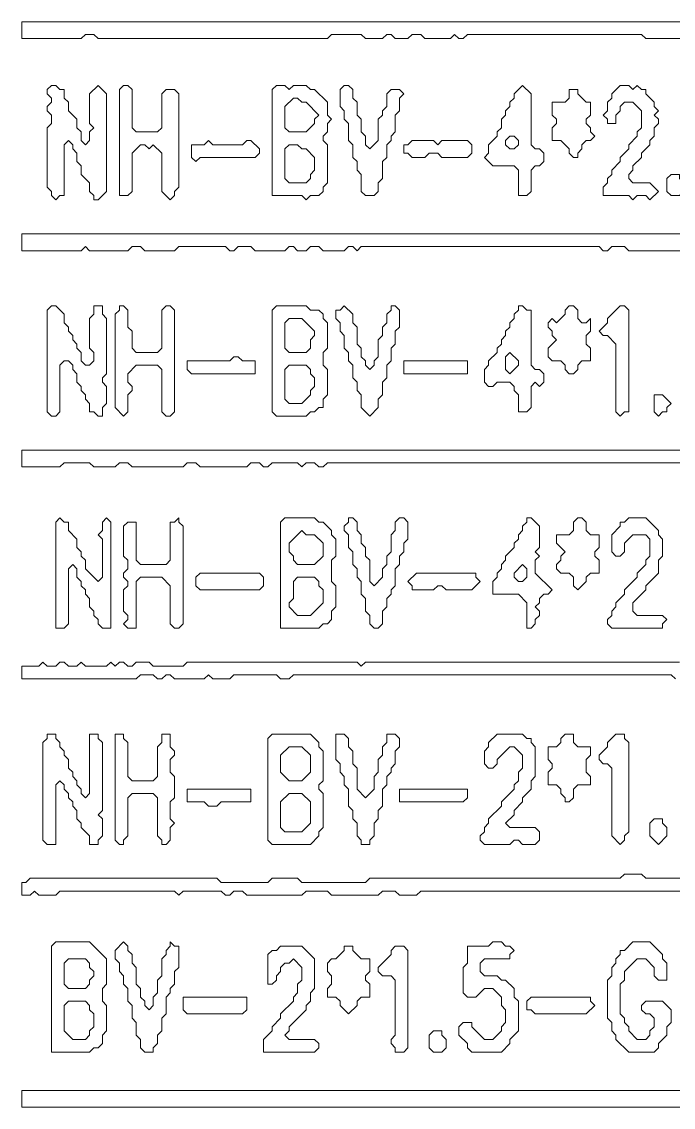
# Model space of a CAD drawing. Header units: millimetres. Extents: x 4 to 412, y 4 to 290.
# Drawn here: x 70.85 to 84.29, y 28.37 to 50.79 of the extents above; entities that cross this region are included whole.
import ezdxf

# ---------------------------------------------------------------- set-up
doc = ezdxf.new("R2010")
doc.units = ezdxf.units.MM
doc.layers.add('TRACE_TEXT_SYMBOL', color=6, linetype='CONTINUOUS', lineweight=0)

msp = doc.modelspace()

# ---------------------------------------------------------------- linework, layer by layer
at = {"layer": 'TRACE_TEXT_SYMBOL', "color": 6}
for points in [[(90.99, 50.793), (70.848, 50.793), (70.848, 50.443), (72.074, 50.443), (72.161, 50.53), (72.336, 50.53), (72.424, 50.443), (77.153, 50.443), (77.241, 50.53), (77.854, 50.53), (77.941, 50.443), (78.291, 50.443), (78.379, 50.53), (78.467, 50.53), (78.554, 50.443), (78.817, 50.443), (78.904, 50.53), (79.08, 50.53), (79.167, 50.443), (79.693, 50.443), (79.78, 50.53), (79.868, 50.443), (79.955, 50.443), (80.043, 50.53), (83.633, 50.53), (83.721, 50.443), (86.086, 50.443)], [(91.165, 46.414), (70.848, 46.414), (70.848, 46.064), (72.074, 46.064), (72.161, 46.152), (72.249, 46.064), (73.037, 46.064), (73.125, 46.152), (73.3, 46.152), (73.387, 46.064), (74, 46.064), (74.088, 46.152), (75.051, 46.152), (75.139, 46.064), (75.226, 46.064), (75.314, 46.152), (75.577, 46.152), (75.664, 46.064), (76.277, 46.064), (76.365, 46.152), (76.452, 46.152), (76.54, 46.064)], [(76.54, 46.064), (76.715, 46.064), (76.803, 46.152), (76.978, 46.152), (77.065, 46.064), (77.503, 46.064), (77.591, 46.152), (77.678, 46.152), (77.766, 46.064), (77.854, 46.152), (82.758, 46.152), (82.845, 46.064), (82.933, 46.064), (83.02, 46.152), (83.283, 46.152), (83.371, 46.064), (87.925, 46.064)], [(90.815, 41.948), (70.848, 41.948), (70.848, 41.598), (71.636, 41.598), (71.723, 41.685), (72.249, 41.685), (72.336, 41.598), (72.774, 41.598), (72.862, 41.685), (73.037, 41.685), (73.125, 41.598), (74.175, 41.598), (74.263, 41.685), (74.438, 41.685), (74.526, 41.598), (75.489, 41.598), (75.577, 41.685), (75.752, 41.685), (75.839, 41.598), (75.927, 41.598), (76.015, 41.685)], [(76.015, 41.685), (76.54, 41.685), (76.628, 41.598), (76.715, 41.685), (76.89, 41.685), (76.978, 41.598), (77.065, 41.598), (77.153, 41.685), (84.947, 41.685), (85.035, 41.598), (88.45, 41.598), (88.538, 41.685), (88.625, 41.685), (88.713, 41.598), (88.888, 41.598), (88.976, 41.685), (91.515, 41.685), (91.603, 41.773), (91.865, 41.773), (91.953, 41.685), (92.128, 41.685), (92.216, 41.773), (92.303, 41.685), (103.776, 41.685)], [(74.175, 37.482), (73.562, 37.482), (73.475, 37.569), (73.212, 37.569), (73.125, 37.482), (73.037, 37.482), (72.949, 37.569), (72.862, 37.569), (72.774, 37.482), (72.687, 37.569), (72.599, 37.482), (72.161, 37.482), (72.074, 37.569), (71.986, 37.482), (71.811, 37.482), (71.723, 37.569), (71.636, 37.569), (71.548, 37.482), (71.373, 37.482), (71.285, 37.569), (71.198, 37.482), (70.848, 37.482), (70.848, 37.219), (73.212, 37.219), (73.3, 37.307), (73.562, 37.307), (73.65, 37.219), (73.738, 37.219), (73.825, 37.307), (73.913, 37.307), (74, 37.219), (74.613, 37.219), (74.701, 37.307), (74.788, 37.219), (75.139, 37.219), (75.226, 37.307), (76.102, 37.307), (76.19, 37.219), (76.365, 37.219), (76.452, 37.307), (84.246, 37.307), (84.334, 37.219)], [(84.422, 37.569), (77.941, 37.569), (77.854, 37.482), (77.766, 37.569), (74.263, 37.569), (74.175, 37.482)], [(88.187, 33.103), (83.721, 33.103), (83.633, 33.191), (83.283, 33.191), (83.196, 33.103), (78.029, 33.103), (77.941, 33.016), (76.628, 33.016), (76.54, 33.103), (76.015, 33.103), (75.927, 33.016), (74.964, 33.016), (74.876, 33.103), (71.023, 33.103), (70.935, 33.016), (70.848, 33.016), (70.848, 32.753), (71.023, 32.753), (71.11, 32.84), (71.198, 32.753)], [(71.198, 32.753), (71.548, 32.753), (71.636, 32.84), (74, 32.84), (74.088, 32.753), (74.175, 32.84), (74.964, 32.84), (75.051, 32.753), (75.139, 32.753), (75.226, 32.84), (75.401, 32.84), (75.489, 32.753), (76.628, 32.753), (76.715, 32.84), (77.153, 32.84), (77.241, 32.753), (78.204, 32.753), (78.291, 32.84), (78.554, 32.84), (78.642, 32.753), (78.992, 32.753), (79.08, 32.84), (99.397, 32.84)], [(98.959, 28.724), (70.848, 28.724), (70.848, 28.374), (86.086, 28.374)]]:
    msp.add_lwpolyline(points, dxfattribs=at)
for points in [[(71.461, 49.479), (71.373, 49.392), (71.373, 49.304), (71.461, 49.217), (71.461, 49.129), (71.373, 49.042), (71.373, 48.954), (71.461, 48.866), (71.461, 48.691), (71.373, 48.604), (71.373, 47.378), (71.461, 47.29), (71.461, 47.203), (71.548, 47.115), (71.636, 47.203), (71.723, 47.203), (71.723, 48.253), (71.811, 48.341), (71.899, 48.253), (71.899, 48.166), (71.986, 48.078), (71.986, 47.903), (72.074, 47.816), (72.074, 47.64), (72.249, 47.465), (72.249, 47.29), (72.336, 47.203), (72.336, 47.115), (72.424, 47.115), (72.599, 47.29), (72.599, 49.304), (72.424, 49.479), (72.249, 49.304), (72.249, 48.691), (72.336, 48.604), (72.249, 48.516), (72.249, 48.341), (72.161, 48.253), (72.074, 48.341), (72.074, 48.516), (71.986, 48.604), (71.986, 48.779), (71.811, 48.954), (71.811, 49.129), (71.723, 49.217), (71.723, 49.392), (71.636, 49.392), (71.548, 49.479)], [(72.949, 49.479), (72.862, 49.392), (72.862, 47.203), (73.037, 47.203), (73.125, 47.29), (73.125, 48.078), (73.3, 48.253), (73.387, 48.253), (73.475, 48.166), (73.562, 48.253), (73.738, 48.078), (73.738, 47.29), (73.913, 47.115), (74, 47.203), (74, 47.29), (74.088, 47.378), (74.088, 49.304), (74, 49.392), (73.825, 49.392), (73.738, 49.304), (73.738, 48.604), (73.65, 48.516), (73.212, 48.516), (73.125, 48.604), (73.125, 49.392), (73.037, 49.479)], [(76.102, 49.479), (76.015, 49.392), (76.015, 47.203), (76.628, 47.203), (76.715, 47.115), (76.803, 47.203), (76.978, 47.203), (77.065, 47.29), (77.065, 47.378), (77.153, 47.465), (77.153, 48.253), (77.065, 48.341), (77.065, 48.429), (77.153, 48.516), (77.153, 48.691), (77.241, 48.779), (77.153, 48.866), (77.153, 49.129), (76.89, 49.392), (76.803, 49.392), (76.715, 49.479), (76.452, 49.479), (76.365, 49.392), (76.277, 49.479)], [(77.503, 49.479), (77.416, 49.392), (77.416, 49.042), (77.503, 48.954), (77.503, 48.779), (77.591, 48.691), (77.591, 48.341), (77.678, 48.253), (77.678, 47.991), (77.766, 47.903), (77.766, 47.728), (77.854, 47.64), (77.854, 47.29), (77.941, 47.203), (78.116, 47.203), (78.204, 47.29), (78.204, 47.465), (78.291, 47.553), (78.291, 47.903), (78.379, 47.991), (78.379, 48.253), (78.467, 48.341), (78.467, 48.429), (78.554, 48.516), (78.554, 48.866), (78.642, 48.954), (78.642, 49.217), (78.729, 49.304), (78.642, 49.392), (78.467, 49.392), (78.379, 49.304), (78.379, 49.042), (78.291, 48.954), (78.291, 48.866), (78.204, 48.779), (78.204, 48.341), (78.029, 48.166), (77.941, 48.253), (77.941, 48.429), (77.854, 48.516), (77.854, 48.779), (77.766, 48.866), (77.766, 49.129), (77.678, 49.217), (77.678, 49.392), (77.591, 49.479)], [(81.181, 49.479), (81.006, 49.304), (81.006, 49.217), (80.919, 49.129), (80.919, 49.042), (80.831, 48.954), (80.831, 48.866), (80.744, 48.779), (80.744, 48.604), (80.656, 48.516), (80.656, 48.429), (80.481, 48.253), (80.481, 48.078), (80.393, 47.991), (80.568, 47.816), (81.006, 47.816), (81.094, 47.728), (81.094, 47.203), (81.269, 47.203), (81.357, 47.29), (81.357, 47.728), (81.444, 47.816), (81.532, 47.816), (81.619, 47.903), (81.619, 48.078), (81.532, 48.166), (81.444, 48.166), (81.357, 48.253), (81.357, 49.304)], [(82.145, 49.392), (82.145, 49.217), (82.057, 49.129), (81.794, 49.129), (81.794, 48.866), (81.882, 48.779), (81.882, 48.691), (81.794, 48.604), (81.794, 48.341), (81.97, 48.341), (82.145, 48.166), (82.145, 48.078), (82.232, 47.991), (82.32, 47.991), (82.32, 48.078), (82.407, 48.166), (82.407, 48.253), (82.495, 48.341), (82.583, 48.341), (82.67, 48.429), (82.583, 48.516), (82.583, 48.604), (82.495, 48.691), (82.495, 48.779), (82.583, 48.866), (82.583, 49.129), (82.495, 49.129), (82.32, 49.304), (82.32, 49.392)], [(83.196, 49.479), (83.02, 49.304), (83.02, 49.217), (82.933, 49.129), (82.933, 48.954), (82.845, 48.866), (82.933, 48.779), (82.933, 48.691), (83.108, 48.691), (83.108, 48.866), (83.196, 48.954), (83.196, 49.042), (83.283, 49.129), (83.458, 49.129), (83.633, 48.954), (83.633, 48.604), (83.546, 48.516), (83.546, 48.429), (83.371, 48.253), (83.371, 48.166), (83.196, 47.991), (83.196, 47.903), (83.02, 47.728), (83.02, 47.64), (82.933, 47.553), (82.933, 47.465), (82.845, 47.378), (82.845, 47.203), (83.371, 47.203), (83.458, 47.115), (83.546, 47.203), (83.721, 47.203), (83.809, 47.115), (83.984, 47.29), (83.809, 47.465), (83.458, 47.465), (83.371, 47.553), (83.371, 47.64), (83.458, 47.728), (83.458, 47.816), (83.633, 47.991), (83.633, 48.078), (83.809, 48.253), (83.809, 48.341), (83.896, 48.429), (83.896, 48.604), (83.984, 48.691), (83.984, 48.779), (83.896, 48.866), (83.984, 48.954), (83.896, 49.042), (83.896, 49.129), (83.721, 49.304), (83.721, 49.392), (83.633, 49.392), (83.546, 49.479), (83.458, 49.392), (83.371, 49.479)], [(76.452, 49.217), (76.54, 49.217), (76.628, 49.129), (76.715, 49.129), (76.978, 48.866), (76.89, 48.779), (76.89, 48.691), (76.715, 48.516), (76.365, 48.516), (76.277, 48.604), (76.277, 49.042)], [(80.831, 48.341), (80.919, 48.429), (81.006, 48.429), (81.094, 48.341), (81.094, 48.253), (81.006, 48.166), (80.919, 48.166), (80.831, 48.253)], [(74.701, 48.341), (74.613, 48.253), (74.351, 48.253), (74.351, 47.991), (74.438, 47.903), (74.526, 47.991), (75.664, 47.991), (75.752, 48.078), (75.752, 48.166), (75.577, 48.341), (75.489, 48.341), (75.401, 48.253), (74.788, 48.253)], [(76.277, 48.166), (76.365, 48.253), (76.54, 48.253), (76.628, 48.166), (76.715, 48.166), (76.89, 47.991), (76.89, 47.728), (76.803, 47.64), (76.803, 47.553), (76.715, 47.465), (76.365, 47.465), (76.277, 47.553)], [(78.904, 48.341), (78.817, 48.253), (78.729, 48.253), (78.729, 48.078), (78.817, 48.078), (78.904, 47.991), (79.167, 47.991), (79.255, 48.078), (79.43, 48.078), (79.517, 47.991), (80.043, 47.991), (80.131, 48.078), (80.131, 48.253), (80.043, 48.341), (79.517, 48.341), (79.43, 48.253), (79.342, 48.341)], [(84.246, 47.64), (84.159, 47.553), (84.159, 47.29), (84.246, 47.203), (84.422, 47.203), (84.509, 47.29), (84.509, 47.465), (84.422, 47.553), (84.422, 47.64)], [(71.461, 44.926), (71.373, 44.838), (71.373, 42.736), (71.461, 42.649), (71.548, 42.649), (71.636, 42.736), (71.636, 43.7), (71.723, 43.787), (71.811, 43.787), (71.899, 43.7), (71.899, 43.612), (71.986, 43.524), (71.986, 43.349), (72.074, 43.262), (72.074, 43.174), (72.161, 43.087), (72.161, 42.999), (72.249, 42.911), (72.249, 42.736), (72.336, 42.736), (72.424, 42.649), (72.512, 42.649), (72.512, 42.824), (72.599, 42.911), (72.599, 43.262), (72.512, 43.349), (72.512, 43.437), (72.599, 43.524), (72.599, 44.663), (72.512, 44.75), (72.512, 44.926), (72.336, 44.926), (72.336, 44.75), (72.249, 44.663), (72.249, 44.05), (72.336, 43.962), (72.336, 43.787), (72.249, 43.7), (72.161, 43.7), (72.074, 43.787), (72.074, 43.962), (71.986, 44.05), (71.986, 44.137), (71.899, 44.225), (71.899, 44.313), (71.811, 44.4), (71.811, 44.488), (71.723, 44.575), (71.723, 44.75), (71.548, 44.926)], [(72.862, 44.926), (72.862, 44.838), (72.774, 44.75), (72.774, 42.824), (72.949, 42.649), (73.037, 42.736), (73.037, 43.087), (73.125, 43.174), (73.125, 43.262), (73.037, 43.349), (73.037, 43.524), (73.212, 43.7), (73.65, 43.7), (73.738, 43.612), (73.738, 42.736), (73.825, 42.649), (73.913, 42.649), (74, 42.736), (74, 44.838), (73.913, 44.926), (73.825, 44.926), (73.738, 44.838), (73.738, 44.05), (73.65, 43.962), (73.212, 43.962), (73.125, 44.05), (73.125, 44.4), (73.037, 44.488), (73.037, 44.838), (72.949, 44.926)], [(76.102, 44.926), (76.015, 44.838), (76.015, 42.736), (76.102, 42.649), (76.715, 42.649), (76.803, 42.736), (76.89, 42.736), (76.978, 42.824), (77.065, 42.824), (77.065, 42.999), (77.153, 43.087), (77.153, 43.612), (77.065, 43.7), (77.065, 43.962), (77.153, 44.05), (77.153, 44.575), (77.065, 44.663), (77.065, 44.75), (76.978, 44.838), (76.803, 44.838), (76.715, 44.926)], [(77.503, 44.926), (77.416, 44.838), (77.328, 44.838), (77.328, 44.663), (77.416, 44.575), (77.416, 44.4), (77.503, 44.313), (77.503, 44.05), (77.591, 43.962), (77.591, 43.787), (77.678, 43.7), (77.678, 43.437), (77.766, 43.349), (77.766, 43.174), (77.854, 43.087), (77.854, 42.824), (78.029, 42.649), (78.204, 42.824), (78.204, 42.999), (78.291, 43.087), (78.291, 43.349), (78.379, 43.437), (78.379, 43.7), (78.467, 43.787), (78.467, 44.05), (78.554, 44.137), (78.554, 44.4), (78.642, 44.488), (78.642, 44.838), (78.554, 44.926), (78.467, 44.926), (78.467, 44.838), (78.379, 44.75), (78.379, 44.575), (78.291, 44.488), (78.291, 44.313), (78.204, 44.225), (78.204, 43.875), (78.116, 43.787), (78.116, 43.7), (78.029, 43.612), (77.941, 43.7), (77.941, 43.787), (77.854, 43.875), (77.854, 44.05), (77.766, 44.137), (77.766, 44.488), (77.678, 44.575), (77.678, 44.75)], [(81.094, 44.926), (81.094, 44.838), (81.006, 44.75), (81.006, 44.663), (80.919, 44.575), (80.919, 44.488), (80.831, 44.4), (80.831, 44.313), (80.744, 44.225), (80.744, 44.137), (80.656, 44.05), (80.656, 43.962), (80.481, 43.787), (80.481, 43.7), (80.393, 43.612), (80.393, 43.349), (80.481, 43.262), (80.568, 43.262), (80.656, 43.349), (80.919, 43.349), (81.006, 43.262), (81.006, 43.174), (81.094, 43.087), (81.094, 42.736), (81.269, 42.736), (81.357, 42.824), (81.357, 43.262), (81.444, 43.349), (81.532, 43.262), (81.619, 43.349), (81.619, 43.524), (81.532, 43.612), (81.444, 43.612), (81.357, 43.7), (81.357, 44.838), (81.269, 44.838), (81.181, 44.926)], [(82.145, 44.926), (82.057, 44.838), (82.057, 44.75), (81.882, 44.575), (81.794, 44.663), (81.707, 44.575), (81.707, 44.488), (81.794, 44.4), (81.794, 44.313), (81.882, 44.225), (81.707, 44.05), (81.707, 43.875), (81.794, 43.787), (81.97, 43.787), (82.057, 43.7), (82.057, 43.612), (82.145, 43.524), (82.232, 43.524), (82.32, 43.612), (82.32, 43.7), (82.407, 43.787), (82.583, 43.787), (82.583, 44.05), (82.495, 44.137), (82.495, 44.313), (82.583, 44.4), (82.583, 44.663), (82.495, 44.575), (82.407, 44.575), (82.32, 44.663), (82.32, 44.838), (82.232, 44.926)], [(83.196, 44.926), (82.933, 44.663), (82.933, 44.575), (82.758, 44.4), (82.845, 44.313), (82.933, 44.313), (83.108, 44.137), (83.108, 42.736), (83.196, 42.649), (83.283, 42.736), (83.371, 42.736), (83.371, 44.838), (83.283, 44.926)], [(76.277, 44.575), (76.365, 44.663), (76.628, 44.663), (76.89, 44.4), (76.89, 44.313), (76.803, 44.225), (76.803, 44.05), (76.715, 43.962), (76.365, 43.962), (76.277, 44.05)], [(80.831, 43.875), (80.919, 43.962), (81.094, 43.787), (81.094, 43.7), (80.919, 43.524), (80.831, 43.612)], [(75.226, 43.875), (75.139, 43.787), (74.263, 43.787), (74.263, 43.612), (74.351, 43.524), (75.664, 43.524), (75.664, 43.787), (75.401, 43.787), (75.314, 43.875)], [(78.729, 43.787), (78.729, 43.524), (80.043, 43.524), (80.043, 43.787)], [(76.277, 43.612), (76.365, 43.7), (76.715, 43.7), (76.803, 43.612), (76.803, 43.524), (76.89, 43.437), (76.89, 43.262), (76.803, 43.174), (76.803, 43.087), (76.628, 42.911), (76.365, 42.911), (76.277, 42.999)], [(83.896, 43.087), (83.896, 42.736), (83.984, 42.649), (84.071, 42.736), (84.159, 42.736), (84.159, 42.824), (84.246, 42.911), (84.071, 43.087)], [(71.636, 40.547), (71.548, 40.459), (71.548, 38.27), (71.723, 38.27), (71.811, 38.358), (71.811, 39.496), (71.899, 39.584), (71.986, 39.496), (71.986, 39.321), (72.074, 39.233), (72.074, 39.146), (72.161, 39.058), (72.161, 38.971), (72.249, 38.883), (72.249, 38.708), (72.336, 38.62), (72.336, 38.533), (72.424, 38.445), (72.424, 38.358), (72.512, 38.27), (72.687, 38.27), (72.687, 40.459), (72.599, 40.547), (72.512, 40.459), (72.512, 40.284), (72.424, 40.197), (72.512, 40.109), (72.512, 39.321), (72.424, 39.233), (72.161, 39.496), (72.161, 39.671), (72.074, 39.759), (72.074, 39.846), (71.986, 39.934), (71.986, 40.109), (71.811, 40.284), (71.811, 40.459), (71.723, 40.459)], [(74.088, 40.547), (74, 40.459), (73.913, 40.459), (73.913, 39.671), (73.825, 39.584), (73.3, 39.584), (73.212, 39.671), (73.212, 40.459), (73.037, 40.459), (72.949, 40.372), (72.949, 39.759), (73.037, 39.671), (73.037, 39.496), (72.949, 39.408), (72.949, 39.321), (73.037, 39.233), (73.037, 39.146), (72.949, 39.058), (72.949, 38.62), (73.037, 38.533), (73.037, 38.445), (72.949, 38.358), (73.037, 38.27), (73.212, 38.27), (73.212, 39.233), (73.3, 39.321), (73.738, 39.321), (73.913, 39.146), (73.913, 38.358), (74, 38.27), (74.088, 38.27), (74.175, 38.358), (74.175, 40.372), (74.088, 40.459)], [(76.277, 40.547), (76.19, 40.459), (76.19, 38.27), (76.978, 38.27), (77.065, 38.358), (77.153, 38.358), (77.241, 38.445), (77.241, 38.62), (77.328, 38.708), (77.328, 39.146), (77.241, 39.233), (77.241, 39.671), (77.328, 39.759), (77.328, 40.109), (77.241, 40.197), (77.241, 40.284), (77.065, 40.459), (76.978, 40.459), (76.89, 40.547)], [(77.591, 40.547), (77.591, 40.459), (77.503, 40.372), (77.503, 40.284), (77.591, 40.197), (77.591, 39.934), (77.678, 39.846), (77.678, 39.584), (77.766, 39.496), (77.766, 39.321), (77.854, 39.233), (77.854, 38.971), (77.941, 38.883), (77.941, 38.62), (78.029, 38.533), (78.029, 38.358), (78.116, 38.27), (78.204, 38.27), (78.291, 38.358), (78.291, 38.62), (78.379, 38.708), (78.379, 38.883), (78.467, 38.971), (78.467, 39.058), (78.554, 39.146), (78.554, 39.496), (78.642, 39.584), (78.642, 39.759), (78.729, 39.846), (78.729, 40.021), (78.817, 40.109), (78.817, 40.459), (78.729, 40.547), (78.642, 40.547), (78.554, 40.459), (78.554, 40.284), (78.467, 40.197), (78.467, 39.846), (78.379, 39.759), (78.379, 39.584), (78.291, 39.496), (78.291, 39.321), (78.116, 39.146), (78.029, 39.233), (78.029, 39.671), (77.941, 39.759), (77.941, 39.934), (77.854, 40.021), (77.854, 40.197), (77.766, 40.284), (77.766, 40.459), (77.678, 40.547)], [(81.269, 40.547), (81.269, 40.459), (81.181, 40.372), (81.181, 40.284), (81.094, 40.197), (81.094, 40.109), (81.006, 40.021), (81.006, 39.934), (80.831, 39.759), (80.831, 39.671), (80.744, 39.584), (80.744, 39.496), (80.656, 39.408), (80.656, 39.321), (80.568, 39.233), (80.568, 38.971), (81.094, 38.971), (81.269, 38.795), (81.269, 38.27), (81.357, 38.27), (81.444, 38.358), (81.444, 38.445), (81.532, 38.533), (81.532, 38.62), (81.444, 38.708), (81.532, 38.795), (81.532, 38.883), (81.619, 38.971), (81.707, 38.971), (81.794, 39.058), (81.444, 39.408), (81.444, 39.671), (81.532, 39.759), (81.444, 39.846), (81.532, 39.934), (81.532, 40.372), (81.357, 40.547)], [(82.32, 40.547), (82.232, 40.459), (82.232, 40.284), (82.145, 40.197), (81.882, 40.197), (81.882, 40.021), (82.057, 39.846), (81.97, 39.759), (81.97, 39.671), (81.882, 39.584), (81.882, 39.496), (81.97, 39.408), (82.145, 39.408), (82.232, 39.321), (82.232, 39.146), (82.32, 39.058), (82.495, 39.233), (82.495, 39.321), (82.583, 39.408), (82.758, 39.408), (82.758, 39.671), (82.67, 39.759), (82.67, 39.846), (82.758, 39.934), (82.758, 40.197), (82.583, 40.197), (82.495, 40.284), (82.495, 40.459), (82.407, 40.547)], [(83.371, 40.547), (83.283, 40.459), (83.196, 40.459), (83.196, 40.372), (83.02, 40.197), (83.02, 39.846), (83.108, 39.759), (83.196, 39.759), (83.283, 39.846), (83.283, 40.021), (83.458, 40.197), (83.721, 40.197), (83.809, 40.109), (83.809, 39.759), (83.721, 39.671), (83.721, 39.584), (83.546, 39.408), (83.546, 39.321), (83.283, 39.058), (83.283, 38.971), (83.108, 38.795), (83.108, 38.708), (83.02, 38.62), (83.02, 38.533), (82.933, 38.445), (82.933, 38.358), (83.02, 38.27), (84.071, 38.27), (84.071, 38.358), (84.159, 38.445), (84.071, 38.533), (83.546, 38.533), (83.458, 38.62), (83.458, 38.795), (83.721, 39.058), (83.721, 39.146), (83.984, 39.408), (83.984, 39.671), (84.071, 39.759), (84.071, 40.109), (83.984, 40.197), (83.984, 40.284), (83.721, 40.547)], [(76.628, 40.284), (76.715, 40.197), (76.89, 40.197), (77.065, 40.021), (77.065, 39.759), (76.89, 39.584), (76.54, 39.584), (76.452, 39.671), (76.452, 39.759), (76.365, 39.846), (76.365, 40.021)], [(81.181, 39.584), (81.269, 39.496), (81.269, 39.321), (81.181, 39.233), (81.094, 39.233), (81.006, 39.321), (81.006, 39.408)], [(74.526, 39.408), (74.438, 39.321), (74.438, 39.146), (74.526, 39.058), (75.752, 39.058), (75.839, 39.146), (75.839, 39.321), (75.752, 39.408)], [(76.452, 39.233), (76.54, 39.321), (76.89, 39.321), (76.978, 39.233), (76.978, 39.146), (77.065, 39.058), (77.065, 38.795), (76.803, 38.533), (76.54, 38.533), (76.365, 38.708), (76.365, 38.795), (76.452, 38.883)], [(78.992, 39.408), (78.817, 39.233), (78.904, 39.146), (78.904, 39.058), (79.342, 39.058), (79.43, 39.146), (79.517, 39.146), (79.605, 39.058), (80.131, 39.058), (80.306, 39.233), (80.218, 39.321), (80.218, 39.408)], [(71.373, 36.081), (71.373, 35.993), (71.285, 35.905), (71.285, 33.891), (71.373, 33.804), (71.548, 33.804), (71.548, 35.03), (71.636, 35.117), (71.723, 35.03), (71.723, 34.942), (71.811, 34.855), (71.811, 34.767), (71.899, 34.679), (71.899, 34.592), (71.986, 34.504), (71.986, 34.329), (72.074, 34.242), (72.074, 34.154), (72.249, 33.979), (72.249, 33.804), (72.424, 33.804), (72.424, 33.891), (72.512, 33.979), (72.512, 34.329), (72.424, 34.417), (72.512, 34.504), (72.512, 35.905), (72.424, 35.993), (72.424, 36.081), (72.249, 36.081), (72.249, 34.855), (72.161, 34.767), (72.074, 34.855), (72.074, 34.942), (71.986, 35.03), (71.986, 35.117), (71.899, 35.205), (71.899, 35.292), (71.811, 35.38), (71.811, 35.555), (71.723, 35.643), (71.723, 35.73), (71.636, 35.818), (71.636, 35.905), (71.548, 35.993), (71.548, 36.081)], [(72.774, 36.081), (72.774, 33.891), (72.862, 33.804), (72.949, 33.804), (72.949, 33.891), (73.037, 33.979), (73.037, 34.767), (73.125, 34.855), (73.562, 34.855), (73.65, 34.767), (73.65, 33.979), (73.738, 33.891), (73.738, 33.804), (73.825, 33.804), (73.913, 33.891), (73.913, 34.154), (74, 34.242), (73.913, 34.329), (73.913, 34.679), (74, 34.767), (74, 35.205), (73.913, 35.292), (73.913, 35.555), (74, 35.643), (74, 35.73), (73.913, 35.818), (73.913, 36.081), (73.738, 36.081), (73.738, 35.905), (73.65, 35.818), (73.65, 35.205), (73.562, 35.117), (73.125, 35.117), (73.037, 35.205), (73.037, 35.905), (72.949, 35.993), (72.949, 36.081)], [(76.015, 36.081), (75.927, 35.993), (75.927, 33.891), (76.015, 33.804), (76.803, 33.804), (76.978, 33.979), (76.978, 34.066), (77.065, 34.154), (77.065, 34.855), (76.978, 34.942), (76.978, 35.03), (77.065, 35.117), (77.065, 35.73), (76.978, 35.818), (76.978, 35.905), (76.803, 36.081)], [(77.328, 36.081), (77.328, 35.555), (77.416, 35.468), (77.416, 35.292), (77.503, 35.205), (77.503, 35.03), (77.591, 34.942), (77.591, 34.592), (77.678, 34.504), (77.678, 34.329), (77.766, 34.242), (77.766, 33.979), (77.854, 33.891), (77.854, 33.804), (78.029, 33.804), (78.029, 33.891), (78.116, 33.979), (78.116, 34.242), (78.204, 34.329), (78.204, 34.504), (78.291, 34.592), (78.291, 34.942), (78.379, 35.03), (78.379, 35.205), (78.467, 35.292), (78.467, 35.38), (78.554, 35.468), (78.554, 35.73), (78.642, 35.818), (78.642, 35.993), (78.554, 36.081), (78.379, 36.081), (78.379, 35.905), (78.291, 35.818), (78.291, 35.643), (78.204, 35.555), (78.204, 35.292), (78.116, 35.205), (78.116, 34.942), (77.941, 34.767), (77.766, 34.942), (77.766, 35.38), (77.678, 35.468), (77.678, 35.73), (77.591, 35.818), (77.591, 35.993), (77.503, 36.081)], [(80.656, 36.081), (80.481, 35.905), (80.481, 35.818), (80.393, 35.73), (80.393, 35.468), (80.481, 35.38), (80.568, 35.38), (80.656, 35.468), (80.656, 35.555), (80.919, 35.818), (81.006, 35.818), (81.181, 35.643), (81.181, 35.38), (81.094, 35.292), (81.094, 35.117), (81.006, 35.03), (81.006, 34.942), (80.744, 34.679), (80.744, 34.592), (80.481, 34.329), (80.481, 34.242), (80.393, 34.154), (80.393, 34.066), (80.306, 33.979), (80.306, 33.891), (80.393, 33.804), (80.919, 33.804), (81.006, 33.891), (81.094, 33.891), (81.181, 33.804), (81.444, 33.804), (81.532, 33.891), (81.532, 34.066), (81.444, 34.154), (80.919, 34.154), (80.831, 34.242), (81.006, 34.417), (81.006, 34.504), (81.181, 34.679), (81.181, 34.767), (81.357, 34.942), (81.357, 35.117), (81.444, 35.205), (81.444, 35.818), (81.357, 35.905), (81.357, 35.993), (81.269, 35.993), (81.181, 36.081)], [(82.057, 36.081), (81.97, 35.993), (81.97, 35.905), (81.882, 35.818), (81.707, 35.818), (81.707, 35.555), (81.794, 35.468), (81.794, 35.38), (81.707, 35.292), (81.707, 35.03), (81.882, 35.03), (81.97, 34.942), (81.97, 34.855), (82.057, 34.767), (82.057, 34.679), (82.145, 34.679), (82.232, 34.767), (82.232, 34.942), (82.32, 35.03), (82.583, 35.03), (82.583, 35.205), (82.495, 35.292), (82.495, 35.555), (82.583, 35.643), (82.583, 35.818), (82.32, 35.818), (82.232, 35.905), (82.232, 36.081)], [(83.108, 36.081), (82.933, 35.905), (82.933, 35.818), (82.758, 35.643), (82.758, 35.555), (82.845, 35.468), (82.933, 35.468), (83.02, 35.38), (83.02, 33.979), (83.196, 33.804), (83.283, 33.891), (83.283, 33.979), (83.371, 34.066), (83.371, 35.905), (83.283, 35.993), (83.283, 36.081)], [(76.365, 35.818), (76.628, 35.818), (76.803, 35.643), (76.803, 35.292), (76.628, 35.117), (76.365, 35.117), (76.19, 35.292), (76.19, 35.643)], [(74.263, 34.942), (74.263, 34.679), (74.613, 34.679), (74.701, 34.592), (74.876, 34.592), (74.964, 34.679), (75.577, 34.679), (75.577, 34.942)], [(76.365, 34.855), (76.628, 34.855), (76.803, 34.679), (76.803, 34.242), (76.628, 34.066), (76.277, 34.066), (76.19, 34.154), (76.19, 34.679)], [(78.642, 34.942), (78.642, 34.679), (79.955, 34.679), (80.043, 34.767), (80.043, 34.942)], [(83.896, 34.329), (83.809, 34.242), (83.809, 33.979), (83.984, 33.804), (84.159, 33.979), (84.159, 34.154), (84.071, 34.242), (84.071, 34.329)], [(71.548, 31.789), (71.461, 31.702), (71.461, 29.513), (72.249, 29.513), (72.336, 29.6), (72.424, 29.6), (72.512, 29.688), (72.512, 29.863), (72.599, 29.95), (72.599, 30.476), (72.512, 30.563), (72.512, 30.826), (72.599, 30.914), (72.599, 31.439), (72.249, 31.789)], [(72.949, 31.789), (72.774, 31.614), (72.774, 31.439), (72.862, 31.352), (72.862, 31.176), (72.949, 31.089), (72.949, 30.914), (73.037, 30.826), (73.037, 30.563), (73.125, 30.476), (73.125, 30.213), (73.212, 30.126), (73.212, 29.863), (73.3, 29.775), (73.3, 29.6), (73.387, 29.513), (73.562, 29.513), (73.562, 29.6), (73.65, 29.688), (73.65, 29.863), (73.738, 29.95), (73.738, 30.213), (73.825, 30.301), (73.825, 30.651), (73.913, 30.739), (73.913, 30.826), (74, 30.914), (74, 31.176), (74.088, 31.264), (74.088, 31.702), (74, 31.702), (73.913, 31.789), (73.913, 31.702), (73.825, 31.614), (73.825, 31.527), (73.738, 31.439), (73.738, 31.089), (73.65, 31.001), (73.65, 30.739), (73.562, 30.651), (73.562, 30.476), (73.475, 30.388), (73.387, 30.476), (73.387, 30.563), (73.3, 30.651), (73.3, 30.826), (73.212, 30.914), (73.212, 31.264), (73.125, 31.352), (73.125, 31.527), (73.037, 31.614), (73.037, 31.702)], [(76.19, 31.702), (76.102, 31.614), (76.015, 31.614), (75.927, 31.527), (75.927, 30.914), (76.015, 30.914), (76.102, 31.001), (76.102, 31.089), (76.19, 31.176), (76.19, 31.264), (76.277, 31.352), (76.365, 31.352), (76.452, 31.439), (76.628, 31.264), (76.628, 31.001), (76.54, 30.914), (76.54, 30.739), (76.452, 30.651), (76.452, 30.563), (76.19, 30.301), (76.19, 30.213), (76.015, 30.038), (76.015, 29.95), (75.839, 29.775), (75.839, 29.513), (76.89, 29.513), (76.978, 29.6), (76.978, 29.688), (76.89, 29.775), (76.365, 29.775), (76.277, 29.863), (76.365, 29.95), (76.365, 30.038), (76.715, 30.388), (76.715, 30.476), (76.803, 30.563), (76.803, 30.739), (76.89, 30.826), (76.89, 31.439), (76.628, 31.702)], [(77.503, 31.702), (77.503, 31.614), (77.328, 31.439), (77.241, 31.439), (77.153, 31.352), (77.153, 31.176), (77.241, 31.089), (77.241, 30.914), (77.153, 30.826), (77.153, 30.651), (77.328, 30.651), (77.416, 30.563), (77.416, 30.476), (77.591, 30.301), (77.766, 30.476), (77.766, 30.563), (77.854, 30.651), (78.029, 30.651), (78.029, 30.914), (77.941, 31.001), (77.941, 31.089), (78.029, 31.176), (78.029, 31.439), (77.854, 31.439), (77.678, 31.614), (77.678, 31.702)], [(78.554, 31.702), (78.467, 31.614), (78.467, 31.527), (78.204, 31.264), (78.204, 31.176), (78.291, 31.089), (78.467, 31.089), (78.554, 31.001), (78.554, 29.863), (78.467, 29.775), (78.467, 29.688), (78.554, 29.6), (78.554, 29.513), (78.729, 29.513), (78.817, 29.6), (78.817, 31.614), (78.729, 31.702)], [(80.568, 31.789), (80.481, 31.702), (80.043, 31.702), (80.043, 31.352), (79.955, 31.264), (79.955, 30.739), (80.043, 30.651), (80.218, 30.651), (80.393, 30.826), (80.568, 30.826), (80.744, 30.651), (80.744, 30.476), (80.831, 30.388), (80.831, 30.126), (80.744, 30.038), (80.744, 29.95), (80.568, 29.775), (80.393, 29.775), (80.131, 30.038), (80.131, 30.126), (79.955, 30.126), (79.868, 30.038), (79.868, 29.863), (80.043, 29.688), (80.043, 29.6), (80.131, 29.513), (80.744, 29.513), (80.919, 29.688), (80.919, 29.775), (81.094, 29.95), (81.094, 30.563), (81.006, 30.651), (81.006, 30.826), (80.831, 31.001), (80.744, 31.001), (80.656, 31.089), (80.393, 31.089), (80.306, 31.176), (80.306, 31.352), (80.393, 31.439), (80.919, 31.439), (80.919, 31.527), (81.006, 31.614), (80.919, 31.702), (80.831, 31.702), (80.744, 31.789)], [(83.458, 31.789), (83.283, 31.614), (83.196, 31.614), (83.196, 31.527), (83.108, 31.439), (83.108, 31.352), (83.02, 31.264), (83.02, 31.089), (82.933, 31.001), (82.933, 30.213), (83.02, 30.126), (83.02, 29.95), (83.108, 29.863), (83.108, 29.775), (83.371, 29.513), (83.896, 29.513), (83.984, 29.6), (83.984, 29.688), (84.159, 29.863), (84.159, 30.038), (84.246, 30.126), (84.246, 30.388), (84.071, 30.563), (83.721, 30.563), (83.633, 30.476), (83.633, 30.388), (83.721, 30.301), (83.809, 30.301), (83.896, 30.213), (83.896, 30.038), (83.809, 29.95), (83.809, 29.863), (83.721, 29.775), (83.546, 29.775), (83.371, 29.95), (83.371, 30.038), (83.283, 30.126), (83.283, 30.213), (83.196, 30.301), (83.196, 30.914), (83.283, 31.001), (83.283, 31.176), (83.546, 31.439), (83.721, 31.439), (83.896, 31.264), (83.896, 31.089), (83.984, 31.001), (84.159, 31.001), (84.159, 31.352), (84.071, 31.439), (84.071, 31.527), (83.809, 31.789)], [(71.723, 31.352), (71.811, 31.439), (72.161, 31.439), (72.249, 31.352), (72.249, 31.264), (72.336, 31.176), (72.336, 31.089), (72.249, 31.001), (72.249, 30.914), (72.161, 30.826), (71.811, 30.826), (71.723, 30.914)], [(71.723, 30.476), (71.811, 30.563), (72.161, 30.563), (72.249, 30.476), (72.249, 30.388), (72.336, 30.301), (72.336, 30.038), (72.249, 29.95), (72.249, 29.863), (72.161, 29.775), (71.899, 29.775), (71.723, 29.95)], [(74.175, 30.651), (74.175, 30.388), (74.263, 30.301), (75.401, 30.301), (75.489, 30.388), (75.489, 30.651)], [(81.357, 30.651), (81.269, 30.563), (81.269, 30.388), (81.357, 30.388), (81.444, 30.301), (82.495, 30.301), (82.67, 30.476), (82.583, 30.563), (82.583, 30.651)], [(79.342, 29.95), (79.255, 29.863), (79.255, 29.6), (79.342, 29.513), (79.517, 29.513), (79.605, 29.6), (79.605, 29.775), (79.517, 29.863), (79.517, 29.95)]]:
    msp.add_lwpolyline(points, close=True, dxfattribs=at)

doc.saveas('drawing.dxf')
